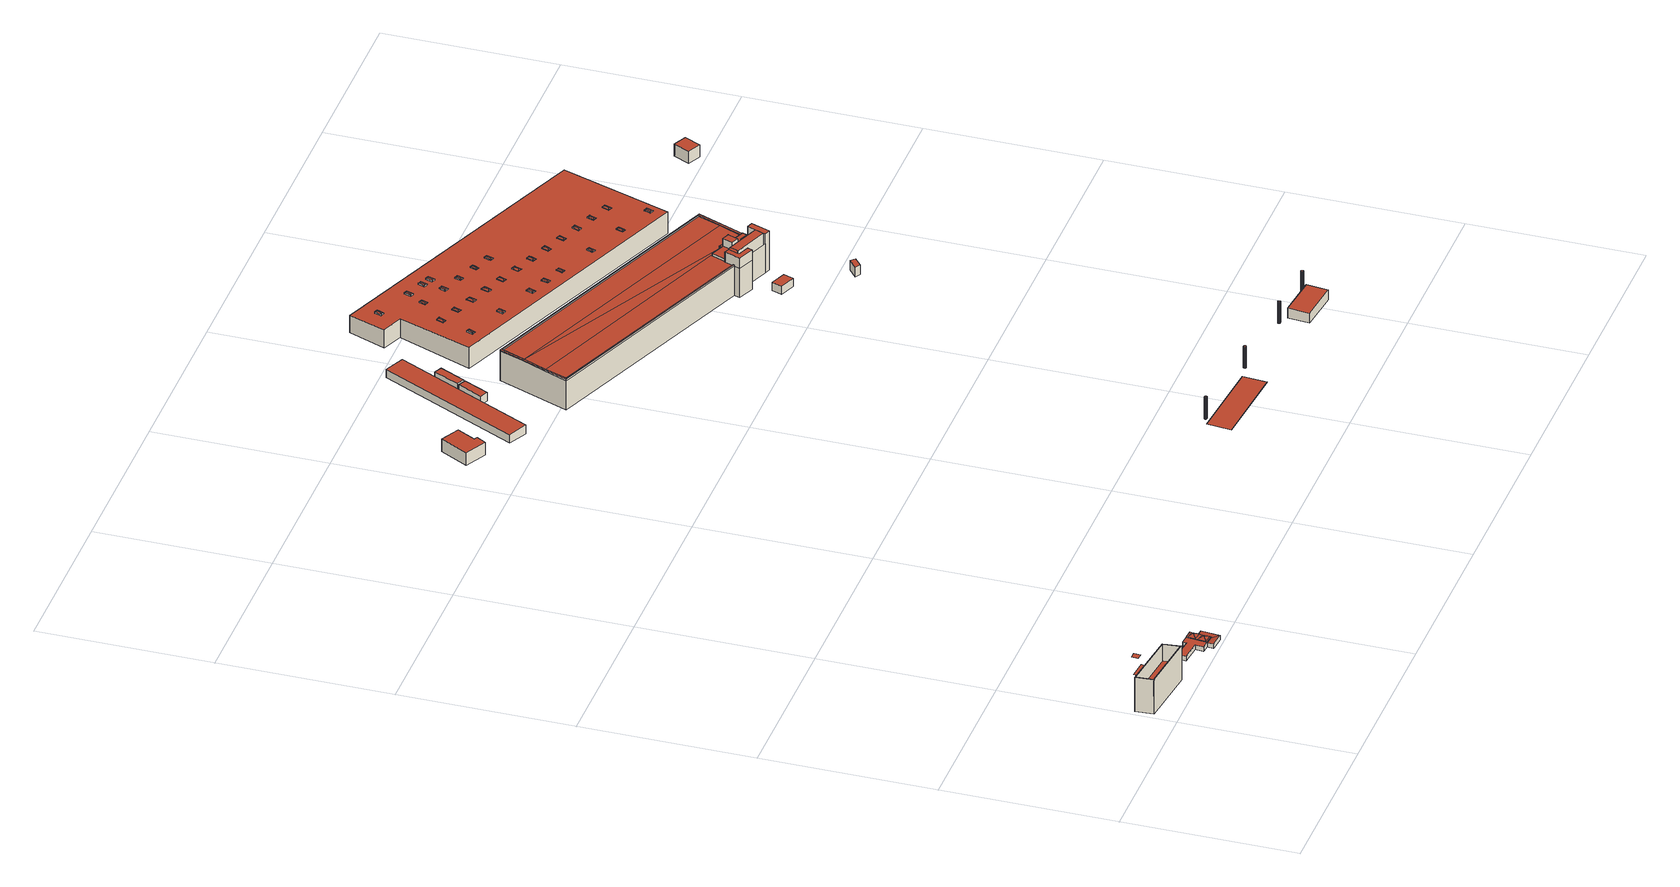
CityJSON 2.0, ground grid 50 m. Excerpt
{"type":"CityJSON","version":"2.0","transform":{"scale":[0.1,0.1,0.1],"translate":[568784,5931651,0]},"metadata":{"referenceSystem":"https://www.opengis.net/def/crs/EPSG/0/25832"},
"CityObjects":{
"building1":{"type":"Building","attributes":{"Grundfläche 2D":"91.043916","Grundhöhe NN":"1.999"},"geometry":[{"type":"Solid","lod":"3","boundaries":[[[[0,1,2,3]],[[4,5,6,7],[8,9,10,11]],[[10,9,1,0]],[[2,1,9,8]],[[8,11,3,2]],[[0,3,11,10]],[[12,13,7,6]],[[13,14,4,7]],[[14,15,5,4]],[[15,12,6,5]],[[15,14,13,12]]]],"semantics":{"surfaces":[{"type":"RoofSurface"},{"type":"WallSurface"},{"type":"GroundSurface"}],"values":[[0,0,1,1,1,1,1,1,1,1,2]]}}]},
"building2":{"type":"Building","attributes":{"Grundfläche 2D":"7.438857","Grundhöhe NN":"1.855"},"geometry":[{"type":"MultiSurface","lod":"3","boundaries":[[[16,17,18,19]]],"semantics":{"surfaces":[{"type":"RoofSurface"}],"values":[0]}}]},
"building3":{"type":"Building","attributes":{"Grundfläche 2D":"12.363574","Grundhöhe NN":"1.855"},"geometry":[{"type":"MultiSurface","lod":"3","boundaries":[[[20,21,22,23]]],"semantics":{"surfaces":[{"type":"RoofSurface"}],"values":[0]}}]},
"building4":{"type":"Building","attributes":{"Grundfläche 2D":"2.323014","Grundhöhe NN":"0.992"},"geometry":[{"type":"Solid","lod":"3","boundaries":[[[[24,25,26,27]],[[28,24,27,29]],[[27,26,30,29]],[[24,28,31,25]],[[26,25,31,30]],[[29,30,31,28]]]],"semantics":{"surfaces":[{"type":"RoofSurface"},{"type":"WallSurface"},{"type":"GroundSurface"}],"values":[[0,0,1,1,1,2]]}}]},
"building5":{"type":"Building","attributes":{"Grundfläche 2D":"3.421115","Grundhöhe NN":"1.705"},"geometry":[{"type":"MultiSurface","lod":"3","boundaries":[[[32,33,34,35]]],"semantics":{"surfaces":[{"type":"RoofSurface"}],"values":[0]}}]},
"building6":{"type":"Building","attributes":{"Grundfläche 2D":"29.198549","Grundhöhe NN":"1.999"},"geometry":[{"type":"Solid","lod":"3","boundaries":[[[[36,37,38,39,40,41,42,43]],[[36,43,44,45]],[[37,36,45,46]],[[38,37,46,47]],[[39,38,47,48]],[[40,39,48,49]],[[41,40,49,50]],[[42,41,50,51]],[[43,42,51,44]],[[46,45,44,51,50,49,48,47]]]],"semantics":{"surfaces":[{"type":"RoofSurface"},{"type":"WallSurface"},{"type":"GroundSurface"}],"values":[[0,1,1,1,1,1,1,1,1,2]]}}]},
"building7":{"type":"Building","attributes":{"Grundfläche 2D":"1.977633","Grundhöhe NN":"1.999"},"geometry":[{"type":"Solid","lod":"3","boundaries":[[[[52,53,54,55]],[[56,57,55,54]],[[57,58,52,55]],[[58,59,53,52]],[[59,56,54,53]],[[59,58,57,56]]]],"semantics":{"surfaces":[{"type":"RoofSurface"},{"type":"WallSurface"},{"type":"GroundSurface"}],"values":[[0,1,1,1,1,2]]}}]},
"building8":{"type":"Building","attributes":{"Grundfläche 2D":"15.095480","Grundhöhe NN":"1.999"},"geometry":[{"type":"Solid","lod":"3","boundaries":[[[[60,61,62,63]],[[61,64,65,66,62]],[[60,63,67,68]],[[61,60,68,69]],[[64,61,69,70]],[[65,64,70,71]],[[72,62,66,65,71,73]],[[63,62,72,67]],[[67,72,73,71,70,69,68]]]],"semantics":{"surfaces":[{"type":"RoofSurface"},{"type":"WallSurface"},{"type":"GroundSurface"}],"values":[[0,0,1,1,1,1,1,1,2]]}}]},
"building9":{"type":"Building","attributes":{"Grundfläche 2D":"15.673638","Grundhöhe NN":"1.999"},"children":["building9-1","building9-2"],"geometry":[{"type":"Solid","lod":"3","boundaries":[[[[74,75,76,77,78,79,80,81,82,83,84,85]],[[83,82,81,80,79,78,44,51]],[[84,83,51,72]],[[86,77,76,75,74,85,84,72,87]],[[78,77,86,44]],[[72,51,44,86,87]]]],"semantics":{"surfaces":[{"type":"RoofSurface"},{"type":"WallSurface"},{"type":"GroundSurface"}],"values":[[0,1,1,1,1,2]]}}]},
"building9-1":{"type":"BuildingInstallation","parents":["building9"],"geometry":[{"type":"MultiSurface","lod":"3","boundaries":[[[88,81,82]],[[88,74,81]],[[88,82,85]],[[88,85,74]]],"semantics":{"surfaces":[{"type":"RoofSurface"}],"values":[0,0,0,0]}}]},
"building9-2":{"type":"BuildingInstallation","parents":["building9"],"geometry":[{"type":"MultiSurface","lod":"3","boundaries":[[[80,89,79]],[[79,89,76]],[[75,89,80]],[[76,89,75]]],"semantics":{"surfaces":[{"type":"RoofSurface"}],"values":[0,0,0,0]}}]},
"building10":{"type":"Building","attributes":{"Grundfläche 2D":"59.636352","Grundhöhe NN":"5.101"},"geometry":[{"type":"Solid","lod":"3","boundaries":[[[[90,91,92,93,94,95]],[[96,97,95,94]],[[97,98,90,95]],[[98,99,91,90]],[[99,100,92,91]],[[100,101,93,92]],[[101,96,94,93]],[[101,100,99,98,97,96]]]],"semantics":{"surfaces":[{"type":"RoofSurface"},{"type":"WallSurface"},{"type":"GroundSurface"}],"values":[[0,1,1,1,1,1,1,2]]}}]},
"building11":{"type":"Building","attributes":{"Grundfläche 2D":"276.168118","Grundhöhe NN":"5.162"},"geometry":[{"type":"Solid","lod":"3","boundaries":[[[[102,103,104,105]],[[106,107,105,104]],[[107,108,102,105]],[[108,109,103,102]],[[109,106,104,103]],[[109,108,107,106]]]],"semantics":{"surfaces":[{"type":"RoofSurface"},{"type":"WallSurface"},{"type":"GroundSurface"}],"values":[[0,1,1,1,1,2]]}}]},
"building12":{"type":"Building","attributes":{"Grundfläche 2D":"0.436587","Grundhöhe NN":"1.999"},"geometry":[{"type":"Solid","lod":"3","boundaries":[[[[110,111,112,113,114,115,116,117,118,119,120,121,122,123,124,125,126,127,128,129]],[[130,131,119,118]],[[132,130,118,117]],[[133,132,117,116]],[[131,134,120,119]],[[134,135,121,120]],[[135,136,122,121]],[[136,137,123,122]],[[137,138,124,123]],[[138,139,125,124]],[[139,140,126,125]],[[140,141,127,126]],[[141,142,128,127]],[[142,143,129,128]],[[143,144,110,129]],[[144,145,111,110]],[[145,146,112,111]],[[146,147,113,112]],[[147,148,114,113]],[[148,149,115,114]],[[149,133,116,115]],[[141,140,139,138,137,136,135,134,131,130,132,133,149,148,147,146,145,144,143,142]]]],"semantics":{"surfaces":[{"type":"RoofSurface"},{"type":"WallSurface"},{"type":"GroundSurface"}],"values":[[0,1,1,1,1,1,1,1,1,1,1,1,1,1,1,1,1,1,1,1,1,2]]}}]},
"building13":{"type":"Building","attributes":{"Grundfläche 2D":"19.598506","Grundhöhe NN":"5.678"},"geometry":[{"type":"Solid","lod":"3","boundaries":[[[[150,151,152,153]],[[154,155,153,152]],[[155,156,150,153]],[[156,157,151,150]],[[157,154,152,151]],[[157,156,155,154]]]],"semantics":{"surfaces":[{"type":"RoofSurface"},{"type":"WallSurface"},{"type":"GroundSurface"}],"values":[[0,1,1,1,1,2]]}}]},
"building14":{"type":"Building","attributes":{"Grundfläche 2D":"19.687001","Grundhöhe NN":"5.605"},"geometry":[{"type":"Solid","lod":"3","boundaries":[[[[158,159,160,161]],[[162,163,161,160]],[[163,164,158,161]],[[164,165,159,158]],[[165,162,160,159]],[[165,164,163,162]]]],"semantics":{"surfaces":[{"type":"RoofSurface"},{"type":"WallSurface"},{"type":"GroundSurface"}],"values":[[0,1,1,1,1,2]]}}]},
"building15":{"type":"Building","attributes":{"Grundfläche 2D":"172.309081","Grundhöhe NN":"1.645"},"geometry":[{"type":"Solid","lod":"3","boundaries":[[[[166,167,168,169]],[[170,166,169]],[[170,171,167,166]],[[171,168,167]],[[171,170,169,168]]]],"semantics":{"surfaces":[{"type":"RoofSurface"},{"type":"WallSurface"},{"type":"GroundSurface"}],"values":[[0,1,1,1,2]]}}]},
"building16":{"type":"Building","attributes":{"Grundfläche 2D":"0.436415","Grundhöhe NN":"1.999"},"geometry":[{"type":"Solid","lod":"3","boundaries":[[[[172,173,174,175,176,177,178,179,180,181,182,183,184,185,186,187,188,189,190,191]],[[192,193,176,175]],[[194,192,175,174]],[[195,194,174,173]],[[193,196,177,176]],[[196,197,178,177]],[[197,198,179,178]],[[198,199,180,179]],[[199,200,181,180]],[[200,201,182,181]],[[201,202,183,182]],[[202,203,184,183]],[[203,204,185,184]],[[204,205,186,185]],[[205,206,187,186]],[[206,207,188,187]],[[207,208,189,188]],[[208,209,190,189]],[[209,210,191,190]],[[210,211,172,191]],[[211,195,173,172]],[[208,207,206,205,204,203,202,201,200,199,198,197,196,193,192,194,195,211,210,209]]]],"semantics":{"surfaces":[{"type":"RoofSurface"},{"type":"WallSurface"},{"type":"GroundSurface"}],"values":[[0,1,1,1,1,1,1,1,1,1,1,1,1,1,1,1,1,1,1,1,1,2]]}}]},
"building17":{"type":"Building","attributes":{"Grundfläche 2D":"1887.830442","Grundhöhe NN":"5.497"},"children":["building17-1","building17-2","building17-3","building17-4"],"geometry":[{"type":"MultiSurface","lod":"3","boundaries":[[[212,213,214,215,216,217,218,219,220,221,222,223,224,225,226,227,228]],[[229,230,231,232,233,234,235,236,237,238,239]],[[240,241,242,243,244,245,246,247,248,249,250,251,252,253,254,255,256,257,258,259,260]],[[261,262,263,264,265,266,267]],[[268,269,270,271]],[[272,273,271,270,274]],[[274,270,275,276]],[[272,277,273]],[[278,279,280,281,282,273,277,283]],[[284,285,276,275,286,287,288,289]],[[281,290,282]],[[290,281,291]],[[292,293,294,295,296,297,298]],[[299,300,301,302,303]],[[304,305,306,307,308]],[[309,310,222,221]],[[310,311,312,313,223,222]],[[313,314,224,223]],[[224,314,315,316,317,225]],[[317,318,226,225]],[[228,227,287,286]],[[212,228,286,275]],[[213,212,275,270]],[[214,213,270,269]],[[215,214,269,268]],[[216,215,268,271]],[[217,216,271,273]],[[291,220,219,218,217,273,282,290]],[[319,320,234,233]],[[320,294,235,234]],[[251,250,238,237]],[[288,239,238,250,289]],[[287,227,226,318,321,231,230,229,239,288]],[[321,322,232,231]],[[322,319,233,232]],[[277,272,245,244,283]],[[272,274,246,245]],[[274,276,285,248,247,246]],[[285,284,249,248]],[[284,289,250,249]],[[309,221,259,258,300]],[[221,220,291,281,280,279,240,260,259]],[[265,264,257,256,323,324,253,252]],[[302,262,261,295]],[[314,313,325,326]],[[317,316,315,314,326,327]],[[318,317,327,328]],[[321,318,328,329]],[[322,321,329,330]],[[319,322,330,331]],[[320,319,331,332]],[[294,320,332,333]],[[303,302,295,294,333,334]],[[300,299,335,336]],[[309,300,336,337]],[[310,309,337,338]],[[313,312,311,310,338,325]],[[304,303,334,339,305]],[[306,305,339,340]],[[307,306,340,341]],[[304,308,299,303]],[[307,341,335,299,308]],[[341,340,339,334,333,332,331,330,329,328,327,326,325,338,337,336,335]]],"semantics":{"surfaces":[{"type":"RoofSurface"},{"type":"WallSurface"},{"type":"GroundSurface"}],"values":[0,0,0,0,0,0,0,0,0,0,0,0,0,0,0,1,1,1,1,1,1,1,1,1,1,1,1,1,1,1,1,1,1,1,1,1,1,1,1,1,1,1,1,1,1,1,1,1,1,1,1,1,1,1,1,1,1,1,1,1,1,1,2]}}]},
"building17-1":{"type":"BuildingInstallation","parents":["building17"],"geometry":[{"type":"MultiSurface","lod":"3","boundaries":[[[342,343,324,323]],[[342,323,256,255]],[[343,342,255,254]],[[324,343,254,253]]],"semantics":{"surfaces":[{"type":"RoofSurface"},{"type":"WallSurface"}],"values":[0,1,1,1]}}]},
"building17-2":{"type":"BuildingInstallation","parents":["building17"],"geometry":[{"type":"MultiSurface","lod":"3","boundaries":[[[344,345,346,347,348,349]],[[347,346,243,242]],[[348,347,242,241]],[[279,278,344,349,348,241,240]],[[345,344,278,283,244]],[[346,345,244,243]]],"semantics":{"surfaces":[{"type":"RoofSurface"},{"type":"WallSurface"}],"values":[0,1,1,1,1,1]}}]},
"building17-3":{"type":"BuildingInstallation","parents":["building17"],"geometry":[{"type":"MultiSurface","lod":"3","boundaries":[[[263,262,304,308,264]],[[304,262,302,303]],[[304,303,299,308]],[[308,299,300,258,257,264]]],"semantics":{"surfaces":[{"type":"RoofSurface"},{"type":"WallSurface"}],"values":[0,1,1,1]}}]},
"building17-4":{"type":"BuildingInstallation","parents":["building17"],"geometry":[{"type":"MultiSurface","lod":"3","boundaries":[[[237,236,235,261,267,266,265]],[[252,251,237,265]],[[294,295,261,235]]],"semantics":{"surfaces":[{"type":"RoofSurface"},{"type":"WallSurface"}],"values":[0,1,1]}}]},
"building18":{"type":"Building","attributes":{"Grundfläche 2D":"0.436446","Grundhöhe NN":"1.999"},"geometry":[{"type":"Solid","lod":"3","boundaries":[[[[350,351,352,353,354,355,356,357,358,359,360,361,362,363,364,365,366,367,368,369]],[[370,371,359,358]],[[372,370,358,357]],[[373,372,357,356]],[[371,374,360,359]],[[374,375,361,360]],[[375,376,362,361]],[[376,377,363,362]],[[377,378,364,363]],[[378,379,365,364]],[[379,380,366,365]],[[380,381,367,366]],[[381,382,368,367]],[[382,383,369,368]],[[383,384,350,369]],[[384,385,351,350]],[[385,386,352,351]],[[386,387,353,352]],[[387,388,354,353]],[[388,389,355,354]],[[389,373,356,355]],[[381,380,379,378,377,376,375,374,371,370,372,373,389,388,387,386,385,384,383,382]]]],"semantics":{"surfaces":[{"type":"RoofSurface"},{"type":"WallSurface"},{"type":"GroundSurface"}],"values":[[0,1,1,1,1,1,1,1,1,1,1,1,1,1,1,1,1,1,1,1,1,2]]}}]},
"building19":{"type":"Building","attributes":{"Grundfläche 2D":"76.372752","Grundhöhe NN":"1.999"},"geometry":[{"type":"Solid","lod":"3","boundaries":[[[[390,391,392,393]],[[394,395,393,392]],[[395,396,390,393]],[[396,397,391,390]],[[397,394,392,391]],[[397,396,395,394]]]],"semantics":{"surfaces":[{"type":"RoofSurface"},{"type":"WallSurface"},{"type":"GroundSurface"}],"values":[[0,1,1,1,1,2]]}}]},
"building20":{"type":"Building","attributes":{"Grundfläche 2D":"15.443266","Grundhöhe NN":"5.453"},"geometry":[{"type":"Solid","lod":"3","boundaries":[[[[398,399,400,401]],[[402,403,401,400]],[[403,404,398,401]],[[404,405,399,398]],[[405,402,400,399]],[[405,404,403,402]]]],"semantics":{"surfaces":[{"type":"RoofSurface"},{"type":"WallSurface"},{"type":"GroundSurface"}],"values":[[0,1,1,1,1,2]]}}]},
"building21":{"type":"Building","attributes":{"Grundfläche 2D":"3008.292635","Grundhöhe NN":"4.732"},"children":["building21-1","building21-2","building21-3","building21-4","building21-5","building21-6","building21-7","building21-8","building21-9","building21-10","building21-11","building21-12","building21-13","building21-14","building21-15","building21-16","building21-17","building21-18","building21-19","building21-20","building21-21","building21-22","building21-23","building21-24","building21-25","building21-26","building21-27","building21-28","building21-29"],"geometry":[{"type":"Solid","lod":"3","boundaries":[[[[406,407,408,409,410,411]],[[412,413,408,407]],[[413,414,409,408]],[[414,415,410,409]],[[415,416,411,410]],[[416,417,406,411]],[[417,412,407,406]],[[413,412,417,416,415,414]]]],"semantics":{"surfaces":[{"type":"RoofSurface"},{"type":"WallSurface"},{"type":"GroundSurface"}],"values":[[0,1,1,1,1,1,1,2]]}}]},
"building21-1":{"type":"BuildingInstallation","parents":["building21"],"geometry":[{"type":"MultiSurface","lod":"3","boundaries":[[[418,419,420,421,422]],[[422,421,423]],[[424,420,419]],[[425,423,421,420,424]],[[422,426,427,419,418]],[[427,428,424,419]],[[424,428,429,423,425]],[[429,426,422,423]]],"semantics":{"surfaces":[{"type":"RoofSurface"},{"type":"WallSurface"}],"values":[0,0,0,0,1,1,1,1]}}]},
"building21-2":{"type":"BuildingInstallation","parents":["building21"],"geometry":[{"type":"MultiSurface","lod":"3","boundaries":[[[430,431,432,433,434]],[[435,434,433,436]],[[437,432,431]],[[438,436,433,432,437]],[[434,439,440,431,430]],[[440,441,437,431]],[[437,441,442,436,438]],[[442,443,439,434,435,436]]],"semantics":{"surfaces":[{"type":"RoofSurface"},{"type":"WallSurface"}],"values":[0,0,0,0,1,1,1,1]}}]},
"building21-3":{"type":"BuildingInstallation","parents":["building21"],"geometry":[{"type":"MultiSurface","lod":"3","boundaries":[[[444,445,446,447,448]],[[448,447,449]],[[450,446,445]],[[451,449,447,446,450]],[[448,452,453,445,444]],[[453,454,450,445]],[[450,454,455,449,451]],[[455,452,448,449]]],"semantics":{"surfaces":[{"type":"RoofSurface"},{"type":"WallSurface"}],"values":[0,0,0,0,1,1,1,1]}}]},
"building21-4":{"type":"BuildingInstallation","parents":["building21"],"geometry":[{"type":"MultiSurface","lod":"3","boundaries":[[[456,457,458,459,460]],[[460,459,461]],[[462,458,457]],[[463,461,459,458,462]],[[460,464,465,457,456]],[[465,466,462,457]],[[462,466,467,461,463]],[[467,464,460,461]]],"semantics":{"surfaces":[{"type":"RoofSurface"},{"type":"WallSurface"}],"values":[0,0,0,0,1,1,1,1]}}]},
"building21-5":{"type":"BuildingInstallation","parents":["building21"],"geometry":[{"type":"MultiSurface","lod":"3","boundaries":[[[468,469,470,471,472]],[[473,472,471,474]],[[475,470,469]],[[476,474,471,470,475]],[[472,477,478,469,468]],[[478,479,475,469]],[[475,479,480,474,476]],[[480,481,477,472,473,474]]],"semantics":{"surfaces":[{"type":"RoofSurface"},{"type":"WallSurface"}],"values":[0,0,0,0,1,1,1,1]}}]},
"building21-6":{"type":"BuildingInstallation","parents":["building21"],"geometry":[{"type":"MultiSurface","lod":"3","boundaries":[[[482,483,484,485,486]],[[486,485,487]],[[488,484,483]],[[489,487,485,484,488]],[[490,491,492,483,482,486]],[[492,493,488,483]],[[488,493,494,487,489]],[[494,490,486,487]]],"semantics":{"surfaces":[{"type":"RoofSurface"},{"type":"WallSurface"}],"values":[0,0,0,0,1,1,1,1]}}]},
"building21-7":{"type":"BuildingInstallation","parents":["building21"],"geometry":[{"type":"MultiSurface","lod":"3","boundaries":[[[495,496,497,498,499]],[[499,498,500]],[[501,497,496]],[[502,500,498,497,501]],[[503,504,505,496,495,499]],[[505,506,501,496]],[[501,506,507,500,502]],[[507,503,499,500]]],"semantics":{"surfaces":[{"type":"RoofSurface"},{"type":"WallSurface"}],"values":[0,0,0,0,1,1,1,1]}}]},
"building21-8":{"type":"BuildingInstallation","parents":["building21"],"geometry":[{"type":"MultiSurface","lod":"3","boundaries":[[[508,509,510,511,512]],[[512,511,513]],[[514,515,510,509]],[[516,517,513,511,510,515]],[[512,518,519,509,508]],[[519,520,521,515,514,509]],[[521,522,523,513,517,516,515]],[[523,518,512,513]]],"semantics":{"surfaces":[{"type":"RoofSurface"},{"type":"WallSurface"}],"values":[0,0,0,0,1,1,1,1]}}]},
"building21-9":{"type":"BuildingInstallation","parents":["building21"],"geometry":[{"type":"MultiSurface","lod":"3","boundaries":[[[524,525,526,527,528]],[[529,528,527,530]],[[531,526,525]],[[532,530,527,526,531]],[[528,533,534,525,524]],[[534,535,531,525]],[[531,535,536,530,532]],[[536,537,533,528,529,530]]],"semantics":{"surfaces":[{"type":"RoofSurface"},{"type":"WallSurface"}],"values":[0,0,0,0,1,1,1,1]}}]},
"building21-10":{"type":"BuildingInstallation","parents":["building21"],"geometry":[{"type":"MultiSurface","lod":"3","boundaries":[[[538,539,540,541,542]],[[542,541,543]],[[544,545,540,539]],[[546,543,541,540,545]],[[542,547,548,539,538]],[[548,549,550,545,544,539]],[[545,550,551,552,543,546]],[[552,547,542,543]]],"semantics":{"surfaces":[{"type":"RoofSurface"},{"type":"WallSurface"}],"values":[0,0,0,0,1,1,1,1]}}]},
"building21-11":{"type":"BuildingInstallation","parents":["building21"],"geometry":[{"type":"MultiSurface","lod":"3","boundaries":[[[553,554,555,556,557]],[[558,557,556,559]],[[560,555,554]],[[561,559,556,555,560]],[[557,562,563,554,553]],[[563,564,560,554]],[[560,564,565,559,561]],[[565,566,562,557,558,559]]],"semantics":{"surfaces":[{"type":"RoofSurface"},{"type":"WallSurface"}],"values":[0,0,0,0,1,1,1,1]}}]},
"building21-12":{"type":"BuildingInstallation","parents":["building21"],"geometry":[{"type":"MultiSurface","lod":"3","boundaries":[[[567,568,569,570,571,572]],[[573,572,571,574]],[[575,570,569]],[[576,574,571,570,575]],[[577,578,579,569,568,567,572]],[[579,580,575,569]],[[575,580,581,574,576]],[[581,582,577,572,573,574]]],"semantics":{"surfaces":[{"type":"RoofSurface"},{"type":"WallSurface"}],"values":[0,0,0,0,1,1,1,1]}}]},
"building21-13":{"type":"BuildingInstallation","parents":["building21"],"geometry":[{"type":"MultiSurface","lod":"3","boundaries":[[[583,584,585,586,587]],[[587,586,588]],[[589,590,585,584]],[[591,588,586,585,590]],[[587,592,593,584,583]],[[593,594,595,590,589,584]],[[590,595,596,588,591]],[[596,592,587,588]]],"semantics":{"surfaces":[{"type":"RoofSurface"},{"type":"WallSurface"}],"values":[0,0,0,0,1,1,1,1]}}]},
"building21-14":{"type":"BuildingInstallation","parents":["building21"],"geometry":[{"type":"MultiSurface","lod":"3","boundaries":[[[597,598,599,600,601]],[[601,600,602]],[[603,604,599,598]],[[605,602,600,599,604]],[[601,606,607,598,597]],[[607,608,609,604,603,598]],[[604,609,610,602,605]],[[610,606,601,602]]],"semantics":{"surfaces":[{"type":"RoofSurface"},{"type":"WallSurface"}],"values":[0,0,0,0,1,1,1,1]}}]},
"building21-15":{"type":"BuildingInstallation","parents":["building21"],"geometry":[{"type":"MultiSurface","lod":"3","boundaries":[[[611,612,613,614,615,616]],[[616,615,617]],[[618,614,613]],[[619,617,615,614,618]],[[620,621,622,613,612,611,616]],[[622,623,618,613]],[[618,623,624,617,619]],[[624,620,616,617]]],"semantics":{"surfaces":[{"type":"RoofSurface"},{"type":"WallSurface"}],"values":[0,0,0,0,1,1,1,1]}}]},
"building21-16":{"type":"BuildingInstallation","parents":["building21"],"geometry":[{"type":"MultiSurface","lod":"3","boundaries":[[[625,626,627,628,629]],[[629,628,630]],[[631,632,627,626]],[[633,630,628,627,632]],[[629,634,635,626,625]],[[635,636,637,632,631,626]],[[632,637,638,630,633]],[[638,634,629,630]]],"semantics":{"surfaces":[{"type":"RoofSurface"},{"type":"WallSurface"}],"values":[0,0,0,0,1,1,1,1]}}]},
"building21-17":{"type":"BuildingInstallation","parents":["building21"],"geometry":[{"type":"MultiSurface","lod":"3","boundaries":[[[639,640,641,642,643]],[[643,642,644]],[[645,641,640]],[[646,644,642,641,645]],[[647,648,649,640,639,643]],[[649,650,645,640]],[[645,650,651,644,646]],[[651,647,643,644]]],"semantics":{"surfaces":[{"type":"RoofSurface"},{"type":"WallSurface"}],"values":[0,0,0,0,1,1,1,1]}}]},
"building21-18":{"type":"BuildingInstallation","parents":["building21"],"geometry":[{"type":"MultiSurface","lod":"3","boundaries":[[[652,653,654,655,656]],[[656,655,657]],[[658,654,653]],[[659,660,657,655,654,658]],[[656,661,662,653,652]],[[662,663,658,653]],[[663,664,665,657,660,659,658]],[[665,661,656,657]]],"semantics":{"surfaces":[{"type":"RoofSurface"},{"type":"WallSurface"}],"values":[0,0,0,0,1,1,1,1]}}]},
"building21-19":{"type":"BuildingInstallation","parents":["building21"],"geometry":[{"type":"MultiSurface","lod":"3","boundaries":[[[666,667,668,669,670]],[[670,669,671]],[[672,668,667]],[[673,671,669,668,672]],[[670,674,675,667,666]],[[675,676,672,667]],[[672,676,677,671,673]],[[677,674,670,671]]],"semantics":{"surfaces":[{"type":"RoofSurface"},{"type":"WallSurface"}],"values":[0,0,0,0,1,1,1,1]}}]},
"building21-20":{"type":"BuildingInstallation","parents":["building21"],"geometry":[{"type":"MultiSurface","lod":"3","boundaries":[[[678,679,680,681,682]],[[682,681,683]],[[684,680,679]],[[685,683,681,680,684]],[[682,686,687,679,678]],[[687,688,684,679]],[[684,688,689,683,685]],[[689,686,682,683]]],"semantics":{"surfaces":[{"type":"RoofSurface"},{"type":"WallSurface"}],"values":[0,0,0,0,1,1,1,1]}}]},
"building21-21":{"type":"BuildingInstallation","parents":["building21"],"geometry":[{"type":"MultiSurface","lod":"3","boundaries":[[[690,691,692,693,694]],[[694,693,695]],[[696,692,691]],[[697,698,699,695,693,692,696]],[[694,700,701,702,691,690]],[[702,703,696,691]],[[704,695,699,698,697,696,703,705,706]],[[704,700,694,695]]],"semantics":{"surfaces":[{"type":"RoofSurface"},{"type":"WallSurface"}],"values":[0,0,0,0,1,1,1,1]}}]},
"building21-22":{"type":"BuildingInstallation","parents":["building21"],"geometry":[{"type":"MultiSurface","lod":"3","boundaries":[[[707,708,709,710,711]],[[711,710,712]],[[713,709,708]],[[714,712,710,709,713]],[[715,716,717,708,707,711]],[[717,718,713,708]],[[713,718,719,712,714]],[[719,715,711,712]]],"semantics":{"surfaces":[{"type":"RoofSurface"},{"type":"WallSurface"}],"values":[0,0,0,0,1,1,1,1]}}]},
"building21-23":{"type":"BuildingInstallation","parents":["building21"],"geometry":[{"type":"MultiSurface","lod":"3","boundaries":[[[720,721,722,723,724]],[[724,723,725]],[[726,722,721]],[[727,725,723,722,726]],[[724,728,729,721,720]],[[729,730,726,721]],[[726,730,731,725,727]],[[731,728,724,725]]],"semantics":{"surfaces":[{"type":"RoofSurface"},{"type":"WallSurface"}],"values":[0,0,0,0,1,1,1,1]}}]},
"building21-24":{"type":"BuildingInstallation","parents":["building21"],"geometry":[{"type":"MultiSurface","lod":"3","boundaries":[[[732,733,734,735,736,737]],[[737,736,738]],[[739,735,734]],[[740,738,736,735,739]],[[741,742,743,734,733,732,737]],[[743,744,739,734]],[[739,744,745,738,740]],[[745,741,737,738]]],"semantics":{"surfaces":[{"type":"RoofSurface"},{"type":"WallSurface"}],"values":[0,0,0,0,1,1,1,1]}}]},
"building21-25":{"type":"BuildingInstallation","parents":["building21"],"geometry":[{"type":"MultiSurface","lod":"3","boundaries":[[[746,747,748,749,750]],[[750,749,751]],[[752,753,748,747]],[[754,751,749,748,753]],[[750,755,756,747,746]],[[756,757,758,753,752,747]],[[753,758,759,751,754]],[[759,755,750,751]]],"semantics":{"surfaces":[{"type":"RoofSurface"},{"type":"WallSurface"}],"values":[0,0,0,0,1,1,1,1]}}]},
"building21-26":{"type":"BuildingInstallation","parents":["building21"],"geometry":[{"type":"MultiSurface","lod":"3","boundaries":[[[760,761,762,763,764]],[[764,763,765]],[[766,767,762,761]],[[768,765,763,762,767]],[[764,769,770,761,760]],[[770,771,772,767,766,761]],[[767,772,773,765,768]],[[773,769,764,765]]],"semantics":{"surfaces":[{"type":"RoofSurface"},{"type":"WallSurface"}],"values":[0,0,0,0,1,1,1,1]}}]},
"building21-27":{"type":"BuildingInstallation","parents":["building21"],"geometry":[{"type":"MultiSurface","lod":"3","boundaries":[[[774,775,776,777,778]],[[778,777,779]],[[780,781,776,775]],[[782,779,777,776,781]],[[778,783,784,775,774]],[[784,785,786,781,780,775]],[[781,786,787,779,782]],[[787,783,778,779]]],"semantics":{"surfaces":[{"type":"RoofSurface"},{"type":"WallSurface"}],"values":[0,0,0,0,1,1,1,1]}}]},
"building21-28":{"type":"BuildingInstallation","parents":["building21"],"geometry":[{"type":"MultiSurface","lod":"3","boundaries":[[[788,789,790,791,792]],[[792,791,793]],[[794,795,790,789]],[[796,793,791,790,795]],[[792,797,798,789,788]],[[798,799,800,795,794,789]],[[795,800,801,793,796]],[[801,797,792,793]]],"semantics":{"surfaces":[{"type":"RoofSurface"},{"type":"WallSurface"}],"values":[0,0,0,0,1,1,1,1]}}]},
"building21-29":{"type":"BuildingInstallation","parents":["building21"],"geometry":[{"type":"MultiSurface","lod":"3","boundaries":[[[802,803,804,805,806]],[[806,805,807]],[[808,804,803]],[[809,807,805,804,808]],[[806,810,811,803,802]],[[811,812,808,803]],[[808,812,813,807,809]],[[813,810,806,807]]],"semantics":{"surfaces":[{"type":"RoofSurface"},{"type":"WallSurface"}],"values":[0,0,0,0,1,1,1,1]}}]},
"building22":{"type":"Building","attributes":{"Grundfläche 2D":"0.436587","Grundhöhe NN":"1.999"},"geometry":[{"type":"Solid","lod":"3","boundaries":[[[[814,815,816,817,818,819,820,821,822,823,824,825,826,827,828,829,830,831,832,833]],[[834,835,821,820]],[[836,834,820,819]],[[837,836,819,818]],[[835,838,822,821]],[[838,839,823,822]],[[839,840,824,823]],[[840,841,825,824]],[[841,842,826,825]],[[842,843,827,826]],[[843,844,828,827]],[[844,845,829,828]],[[845,846,830,829]],[[846,847,831,830]],[[847,848,832,831]],[[848,849,833,832]],[[849,850,814,833]],[[850,851,815,814]],[[851,852,816,815]],[[852,853,817,816]],[[853,837,818,817]],[[847,846,845,844,843,842,841,840,839,838,835,834,836,837,853,852,851,850,849,848]]]],"semantics":{"surfaces":[{"type":"RoofSurface"},{"type":"WallSurface"},{"type":"GroundSurface"}],"values":[[0,1,1,1,1,1,1,1,1,1,1,1,1,1,1,1,1,1,1,1,1,2]]}}]},
"building23":{"type":"Building","attributes":{"Grundfläche 2D":"5.437139","Grundhöhe NN":"5.443"},"geometry":[{"type":"Solid","lod":"3","boundaries":[[[[854,855,856,857]],[[858,859,857,856]],[[859,860,854,857]],[[860,861,855,854]],[[861,858,856,855]],[[861,860,859,858]]]],"semantics":{"surfaces":[{"type":"RoofSurface"},{"type":"WallSurface"},{"type":"GroundSurface"}],"values":[[0,1,1,1,1,2]]}}]},
"building24":{"type":"Building","attributes":{"Grundfläche 2D":"22.198728","Grundhöhe NN":"4.936"},"geometry":[{"type":"Solid","lod":"3","boundaries":[[[[862,863,864,865]],[[866,867,865,864]],[[867,868,862,865]],[[868,869,863,862]],[[869,866,864,863]],[[869,868,867,866]]]],"semantics":{"surfaces":[{"type":"RoofSurface"},{"type":"WallSurface"},{"type":"GroundSurface"}],"values":[[0,1,1,1,1,2]]}}]}
},
"vertices":[
[5,114,75],[9,67,75],[181,48,75],[176,96,75],[183,45,127],[178,98,127],[2,117,127],[7,65,127],[181,48,127],[9,67,127],[5,114,127],[176,96,127],[2,117,20],[7,65,20],[183,45,20],[178,98,20],
[165,122,19],[167,144,19],[133,147,19],[131,125,19],
[219,145,19],[222,169,19],[171,174,19],[169,150,19],
[291,104,20],[292,112,20],[277,113,20],[277,106,20],[291,96,10],[276,98,10],[277,113,10],[292,112,10],
[269,186,17],[270,205,17],[252,206,17],[251,187,17],
[337,92,34],[336,80,34],[276,86,34],[273,62,34],[334,56,34],[331,32,34],[355,29,34],[361,90,34],[361,90,20],[337,92,20],[336,80,20],[276,86,20],[273,62,20],[334,56,20],[331,32,20],[355,29,20],
[318,99,22],[319,112,21],[303,113,21],[302,100,22],[303,113,20],[302,100,20],[318,99,20],[319,112,20],
[352,11,34],[396,7,34],[380,27,33],[354,29,33],[402,62,34],[384,64,33],[381,31,33],[354,29,20],[352,11,20],[396,7,20],[402,62,20],[384,64,20],[380,27,20],[381,31,20],
[383,54,35],[384,61,35],[386,84,35],[386,88,35],[361,90,35],[361,86,35],[358,64,35],[358,57,35],[355,34,35],[355,29,35],[380,27,35],[381,31,35],[386,88,20],[384,61,20],
[369,44,42],
[372,74,42],
[606,2104,91],[621,2132,91],[612,2137,91],[641,2191,91],[587,2219,90],[544,2137,90],[587,2219,51],[544,2137,51],[606,2104,51],[621,2132,51],[612,2137,51],[641,2191,51],
[678,2060,78],[733,2033,80],[933,2438,80],[878,2465,78],[933,2438,52],[878,2465,52],[678,2060,52],[733,2033,52],
[1396,367,88],[1395,368,88],[1394,368,88],[1393,368,88],[1391,368,88],[1391,367,88],[1390,366,88],[1389,365,88],[1389,364,88],[1390,363,88],[1390,362,88],[1391,361,88],[1392,361,88],[1394,361,88],[1395,361,88],[1396,362,88],[1396,363,88],[1397,364,88],[1397,365,88],[1396,366,88],[1389,364,20],[1390,363,20],[1389,365,20],[1390,366,20],[1390,362,20],[1391,361,20],[1392,361,20],[1394,361,20],[1395,361,20],[1396,362,20],[1396,363,20],[1397,364,20],[1397,365,20],[1396,366,20],[1396,367,20],[1395,368,20],[1394,368,20],[1393,368,20],[1391,368,20],[1391,367,20],
[844,2175,84],[879,2247,84],[857,2258,84],[822,2186,84],[857,2258,57],[822,2186,57],[844,2175,57],[879,2247,57],
[883,2253,84],[918,2326,84],[896,2336,84],[861,2264,84],[896,2336,56],[861,2264,56],[883,2253,56],[918,2326,56],
[1612,264,17],[1618,335,17],[1375,356,16],[1368,285,16],[1612,264,16],[1618,335,16],
[1654,343,86],[1654,342,86],[1653,341,86],[1653,340,86],[1653,339,86],[1654,338,86],[1655,337,86],[1656,337,86],[1657,337,86],[1658,337,86],[1659,338,86],[1660,339,86],[1661,340,86],[1661,341,86],[1660,342,86],[1660,343,86],[1659,344,86],[1658,344,86],[1656,344,86],[1655,344,86],[1653,340,20],[1653,339,20],[1653,341,20],[1654,342,20],[1654,338,20],[1655,337,20],[1656,337,20],[1657,337,20],[1658,337,20],[1659,338,20],[1660,339,20],[1661,340,20],[1661,341,20],[1660,342,20],[1660,343,20],[1659,344,20],[1658,344,20],[1656,344,20],[1655,344,20],[1654,343,20],
[902,2034,151],[929,2101,151],[955,2168,151],[1722,1870,151],[1697,1805,151],[1672,1741,151],[1671,1738,151],[1671,1737,151],[1670,1735,151],[1673,1734,151],[1675,1733,151],[1729,1872,151],[952,2174,151],[870,1965,151],[1526,1710,151],[1528,1714,151],[876,1967,151],[1528,1714,179],[1526,1710,179],[1520,1693,179],[1568,1674,179],[1573,1688,179],[1540,1701,179],[1542,1708,179],[1544,1713,179],[1552,1733,179],[1539,1738,179],[1537,1739,179],[1619,1755,154],[1609,1727,154],[1588,1735,154],[1599,1765,154],[1613,1759,154],[1615,1765,154],[1595,1773,154],[1594,1770,154],[1593,1765,154],[1556,1780,154],[1539,1738,154],[1552,1733,154],[1557,1731,154],[1608,1712,154],[1610,1719,154],[1633,1710,154],[1630,1703,154],[1656,1693,154],[1657,1690,154],[1673,1734,154],[1670,1735,154],[1547,1706,183],[1646,1668,183],[1654,1688,183],[1656,1693,183],[1557,1731,183],[1551,1714,183],[1549,1709,183],[1722,1870,148],[955,2168,148],[929,2101,149],[1697,1805,149],[1615,1765,147],[1672,1741,147],[1595,1773,147],[902,2034,147],[1594,1770,147],[1614,1763,147],[1620,1756,147],[1619,1755,147],[1666,1737,147],[1666,1736,147],[1671,1738,147],[1613,1759,147],[1556,1780,147],[1593,1765,147],[876,1967,147],[1528,1714,147],[1537,1739,147],[1539,1738,147],[1671,1737,147],[1670,1735,147],[1552,1733,147],[1544,1713,147],[1542,1708,147],[1547,1706,147],[1549,1709,147],[1551,1714,147],[1557,1731,147],[1660,1686,147],[1657,1690,147],[1656,1693,147],[1646,1668,147],[1652,1665,147],[1652,1665,179],[1669,1659,179],[1688,1713,179],[1672,1719,179],[1660,1686,179],[1673,1734,147],[1675,1733,147],[1677,1739,147],[1702,1804,149],[1729,1872,147],[952,2174,147],[924,2103,149],[898,2036,147],[870,1965,147],[1526,1710,147],[1573,1688,147],[1540,1701,147],[1520,1693,147],[1568,1674,147],[1630,1703,181],[1608,1712,181],[1729,1872,55],[952,2174,55],[870,1965,55],[1526,1710,55],[1520,1693,55],[1568,1674,55],[1573,1688,55],[1540,1701,55],[1542,1708,55],[1652,1665,55],[1660,1686,55],[1657,1690,55],[1673,1734,55],[1675,1733,55],[1669,1659,55],[1688,1713,55],[1672,1719,55],
[1633,1710,178],[1610,1719,178],
[1620,1756,178],[1613,1759,178],[1599,1765,178],[1588,1735,178],[1609,1727,178],[1619,1755,178],
[1890,322,87],[1889,323,87],[1888,323,87],[1887,323,87],[1886,323,87],[1885,322,87],[1884,321,87],[1883,320,87],[1883,319,87],[1884,318,87],[1884,317,87],[1885,316,87],[1886,316,87],[1888,316,87],[1889,316,87],[1890,317,87],[1890,318,87],[1891,319,87],[1891,320,87],[1891,321,87],[1883,319,20],[1884,318,20],[1883,320,20],[1884,321,20],[1884,317,20],[1885,316,20],[1886,316,20],[1888,316,20],[1889,316,20],[1890,317,20],[1890,318,20],[1891,319,20],[1891,320,20],[1891,321,20],[1890,322,20],[1889,323,20],[1888,323,20],[1887,323,20],[1886,323,20],[1885,322,20],
[2031,229,51],[2038,292,51],[1917,305,51],[1910,242,51],[1917,305,20],[1910,242,20],[2031,229,20],[2038,292,20],
[1613,1575,81],[1624,1604,81],[1578,1622,81],[1567,1592,81],[1578,1622,55],[1567,1592,55],[1613,1575,55],[1624,1604,55],
[1896,2298,100],[1062,2624,100],[1017,2515,105],[1079,2491,105],[992,2272,114],[1767,1970,114],[1062,2624,47],[1017,2515,47],[1079,2491,47],[992,2272,47],[1767,1970,47],[1896,2298,47],
[1444,2244,111],[1441,2238,111],[1449,2242,113],[1453,2252,113],[1450,2259,111],[1461,2255,111],[1453,2234,111],[1459,2249,111],[1450,2259,108],[1441,2238,109],[1453,2234,109],[1461,2255,108],
[1385,2267,111],[1383,2261,111],[1391,2264,113],[1395,2274,113],[1391,2282,111],[1397,2280,111],[1403,2277,111],[1395,2256,111],[1401,2272,111],[1391,2282,108],[1383,2261,109],[1395,2256,109],[1403,2277,108],[1397,2280,108],
[1678,2152,111],[1676,2146,111],[1683,2150,113],[1687,2160,113],[1684,2167,111],[1695,2163,111],[1687,2142,111],[1693,2158,111],[1684,2167,108],[1676,2146,109],[1687,2142,109],[1695,2163,108],
[1363,2376,108],[1361,2370,108],[1368,2374,109],[1372,2383,109],[1369,2389,108],[1379,2385,108],[1371,2366,108],[1377,2381,108],[1369,2389,105],[1361,2370,106],[1371,2366,106],[1379,2385,105],
[1409,2152,115],[1407,2147,115],[1414,2150,116],[1418,2160,116],[1415,2166,115],[1419,2164,115],[1425,2162,115],[1417,2143,115],[1423,2158,115],[1415,2166,112],[1407,2147,113],[1417,2143,113],[1425,2162,112],[1419,2164,112],
[1526,2107,115],[1524,2101,115],[1532,2105,116],[1535,2114,116],[1532,2120,115],[1542,2116,115],[1534,2097,115],[1540,2112,115],[1532,2120,112],[1526,2107,112],[1524,2101,113],[1534,2097,113],[1542,2116,112],
[1092,2381,111],[1090,2375,111],[1098,2379,113],[1101,2389,113],[1098,2396,111],[1110,2392,111],[1101,2371,111],[1108,2387,111],[1098,2396,108],[1092,2381,109],[1090,2375,109],[1101,2371,109],[1110,2392,108],
[1083,2550,107],[1081,2544,107],[1088,2548,108],[1092,2558,108],[1089,2564,107],[1099,2560,107],[1086,2542,107],[1091,2540,107],[1094,2546,107],[1097,2556,107],[1089,2564,102],[1081,2544,103],[1086,2542,103],[1091,2540,103],[1094,2546,103],[1099,2560,102],
[1151,2358,111],[1149,2352,111],[1156,2356,113],[1160,2366,113],[1157,2373,111],[1162,2371,111],[1168,2369,111],[1160,2348,111],[1166,2364,111],[1157,2373,108],[1149,2352,109],[1160,2348,109],[1168,2369,108],[1162,2371,108],
[1327,2290,111],[1324,2284,111],[1332,2287,113],[1336,2297,113],[1332,2305,111],[1344,2300,111],[1330,2282,111],[1336,2279,111],[1341,2293,111],[1332,2305,108],[1324,2284,109],[1330,2282,109],[1336,2279,109],[1341,2293,109],[1344,2300,108],
[1620,2175,111],[1617,2169,111],[1625,2173,113],[1629,2183,113],[1626,2190,111],[1631,2188,111],[1637,2186,111],[1629,2165,111],[1635,2180,111],[1626,2190,108],[1617,2169,109],[1629,2165,109],[1637,2186,108],[1631,2188,108],
[1253,2492,107],[1249,2482,107],[1247,2477,107],[1254,2480,108],[1257,2490,108],[1254,2496,107],[1259,2494,107],[1264,2492,107],[1257,2473,107],[1263,2488,107],[1254,2496,102],[1253,2492,103],[1247,2477,103],[1257,2473,103],[1264,2492,102],[1259,2494,102],
[1194,2504,107],[1192,2498,107],[1199,2502,108],[1203,2512,108],[1200,2518,107],[1210,2514,107],[1197,2496,107],[1202,2494,107],[1208,2509,107],[1200,2518,102],[1192,2498,103],[1197,2496,103],[1202,2494,103],[1210,2514,102],
[1303,2399,108],[1301,2394,108],[1308,2397,109],[1311,2407,109],[1308,2413,108],[1318,2409,108],[1306,2392,108],[1311,2390,108],[1317,2405,108],[1308,2413,105],[1301,2394,106],[1306,2392,106],[1311,2390,106],[1318,2409,105],
[1246,2432,108],[1243,2423,108],[1240,2417,108],[1248,2421,109],[1251,2431,109],[1248,2437,108],[1258,2433,108],[1251,2413,108],[1257,2428,108],[1248,2437,105],[1246,2432,105],[1240,2417,106],[1251,2413,106],[1258,2433,105],
[1057,2289,116],[1055,2283,116],[1062,2287,117],[1066,2296,117],[1063,2302,116],[1073,2298,116],[1060,2281,116],[1065,2279,116],[1071,2294,116],[1063,2302,112],[1055,2283,113],[1060,2281,113],[1065,2279,113],[1073,2298,112],
[1561,2198,111],[1559,2192,111],[1567,2196,113],[1570,2206,113],[1567,2213,111],[1579,2209,111],[1570,2188,111],[1576,2203,111],[1567,2213,108],[1561,2198,109],[1559,2192,109],[1570,2188,109],[1579,2209,108],
[1752,2018,115],[1750,2013,115],[1757,2016,116],[1760,2026,116],[1757,2032,115],[1767,2028,115],[1760,2009,115],[1762,2014,115],[1766,2024,115],[1757,2032,112],[1750,2013,112],[1760,2009,112],[1762,2014,112],[1767,2028,112],
[1164,2454,108],[1161,2448,108],[1169,2452,109],[1172,2461,109],[1169,2467,108],[1179,2463,108],[1172,2444,108],[1178,2459,108],[1169,2467,105],[1161,2448,106],[1172,2444,106],[1179,2463,105],
[1351,2175,115],[1349,2169,115],[1356,2173,116],[1360,2183,116],[1356,2189,115],[1367,2185,115],[1359,2165,115],[1365,2181,115],[1356,2189,112],[1349,2169,113],[1359,2165,113],[1367,2185,112],
[1644,2063,115],[1641,2055,115],[1648,2059,116],[1652,2069,116],[1649,2075,115],[1659,2071,115],[1651,2051,115],[1653,2056,115],[1654,2057,115],[1657,2067,115],[1649,2075,112],[1644,2063,112],[1641,2055,113],[1651,2051,113],[1659,2071,112],[1653,2056,112],[1654,2057,112],
[1419,2354,108],[1416,2348,108],[1424,2352,109],[1427,2362,109],[1424,2368,108],[1434,2364,108],[1426,2344,108],[1432,2360,108],[1424,2368,105],[1419,2354,105],[1416,2348,106],[1426,2344,106],[1434,2364,105],
[1209,2335,111],[1207,2330,111],[1215,2333,113],[1219,2343,113],[1215,2351,111],[1227,2346,111],[1219,2325,111],[1225,2341,111],[1215,2351,108],[1207,2330,109],[1219,2325,109],[1227,2346,108],
[1178,2252,116],[1175,2243,116],[1172,2237,116],[1180,2241,117],[1183,2251,117],[1180,2256,116],[1190,2252,116],[1183,2233,116],[1189,2248,116],[1180,2256,112],[1178,2252,112],[1172,2237,113],[1183,2233,113],[1190,2252,112],
[1292,2197,116],[1290,2191,116],[1297,2195,117],[1300,2205,117],[1297,2211,116],[1307,2207,116],[1295,2189,116],[1300,2187,116],[1306,2203,116],[1297,2211,112],[1290,2191,113],[1295,2189,113],[1300,2187,113],[1307,2207,112],
[1278,2471,107],[1276,2465,107],[1283,2469,108],[1286,2479,108],[1283,2485,107],[1293,2481,107],[1281,2463,107],[1286,2461,107],[1292,2477,107],[1283,2485,102],[1276,2465,103],[1281,2463,103],[1286,2461,103],[1293,2481,102],
[1502,2221,111],[1500,2215,111],[1508,2219,113],[1511,2229,113],[1508,2236,111],[1520,2232,111],[1505,2213,111],[1511,2211,111],[1518,2226,111],[1508,2236,108],[1500,2215,109],[1505,2213,109],[1511,2211,109],[1520,2232,108],
[1737,2129,111],[1735,2123,111],[1742,2127,113],[1746,2137,113],[1743,2144,111],[1754,2140,111],[1740,2121,111],[1746,2119,111],[1752,2135,111],[1743,2144,108],[1735,2123,109],[1740,2121,109],[1746,2119,109],[1754,2140,108],
[1268,2312,111],[1266,2307,111],[1274,2310,113],[1277,2320,113],[1274,2328,111],[1286,2323,111],[1277,2302,111],[1284,2318,111],[1274,2328,108],[1266,2307,109],[1277,2302,109],[1286,2323,108],
[2045,310,87],[2044,310,87],[2043,309,87],[2042,309,87],[2041,308,87],[2041,307,87],[2041,305,87],[2041,304,87],[2042,303,87],[2043,303,87],[2044,302,87],[2045,302,87],[2046,303,87],[2047,303,87],[2048,304,87],[2048,305,87],[2048,306,87],[2048,308,87],[2047,309,87],[2046,309,87],[2041,305,20],[2041,304,20],[2041,307,20],[2041,308,20],[2042,303,20],[2043,303,20],[2044,302,20],[2045,302,20],[2046,303,20],[2047,303,20],[2048,304,20],[2048,305,20],[2048,306,20],[2048,308,20],[2047,309,20],[2046,309,20],[2045,310,20],[2044,310,20],[2043,309,20],[2042,309,20],
[1724,1425,84],[1747,1445,84],[1736,1457,84],[1708,1433,84],[1736,1457,54],[1708,1433,54],[1724,1425,54],[1747,1445,54],
[2160,2047,87],[2121,2065,87],[2099,2018,87],[2138,2000,87],[2099,2018,49],[2138,2000,49],[2160,2047,49],[2121,2065,49]
]}
